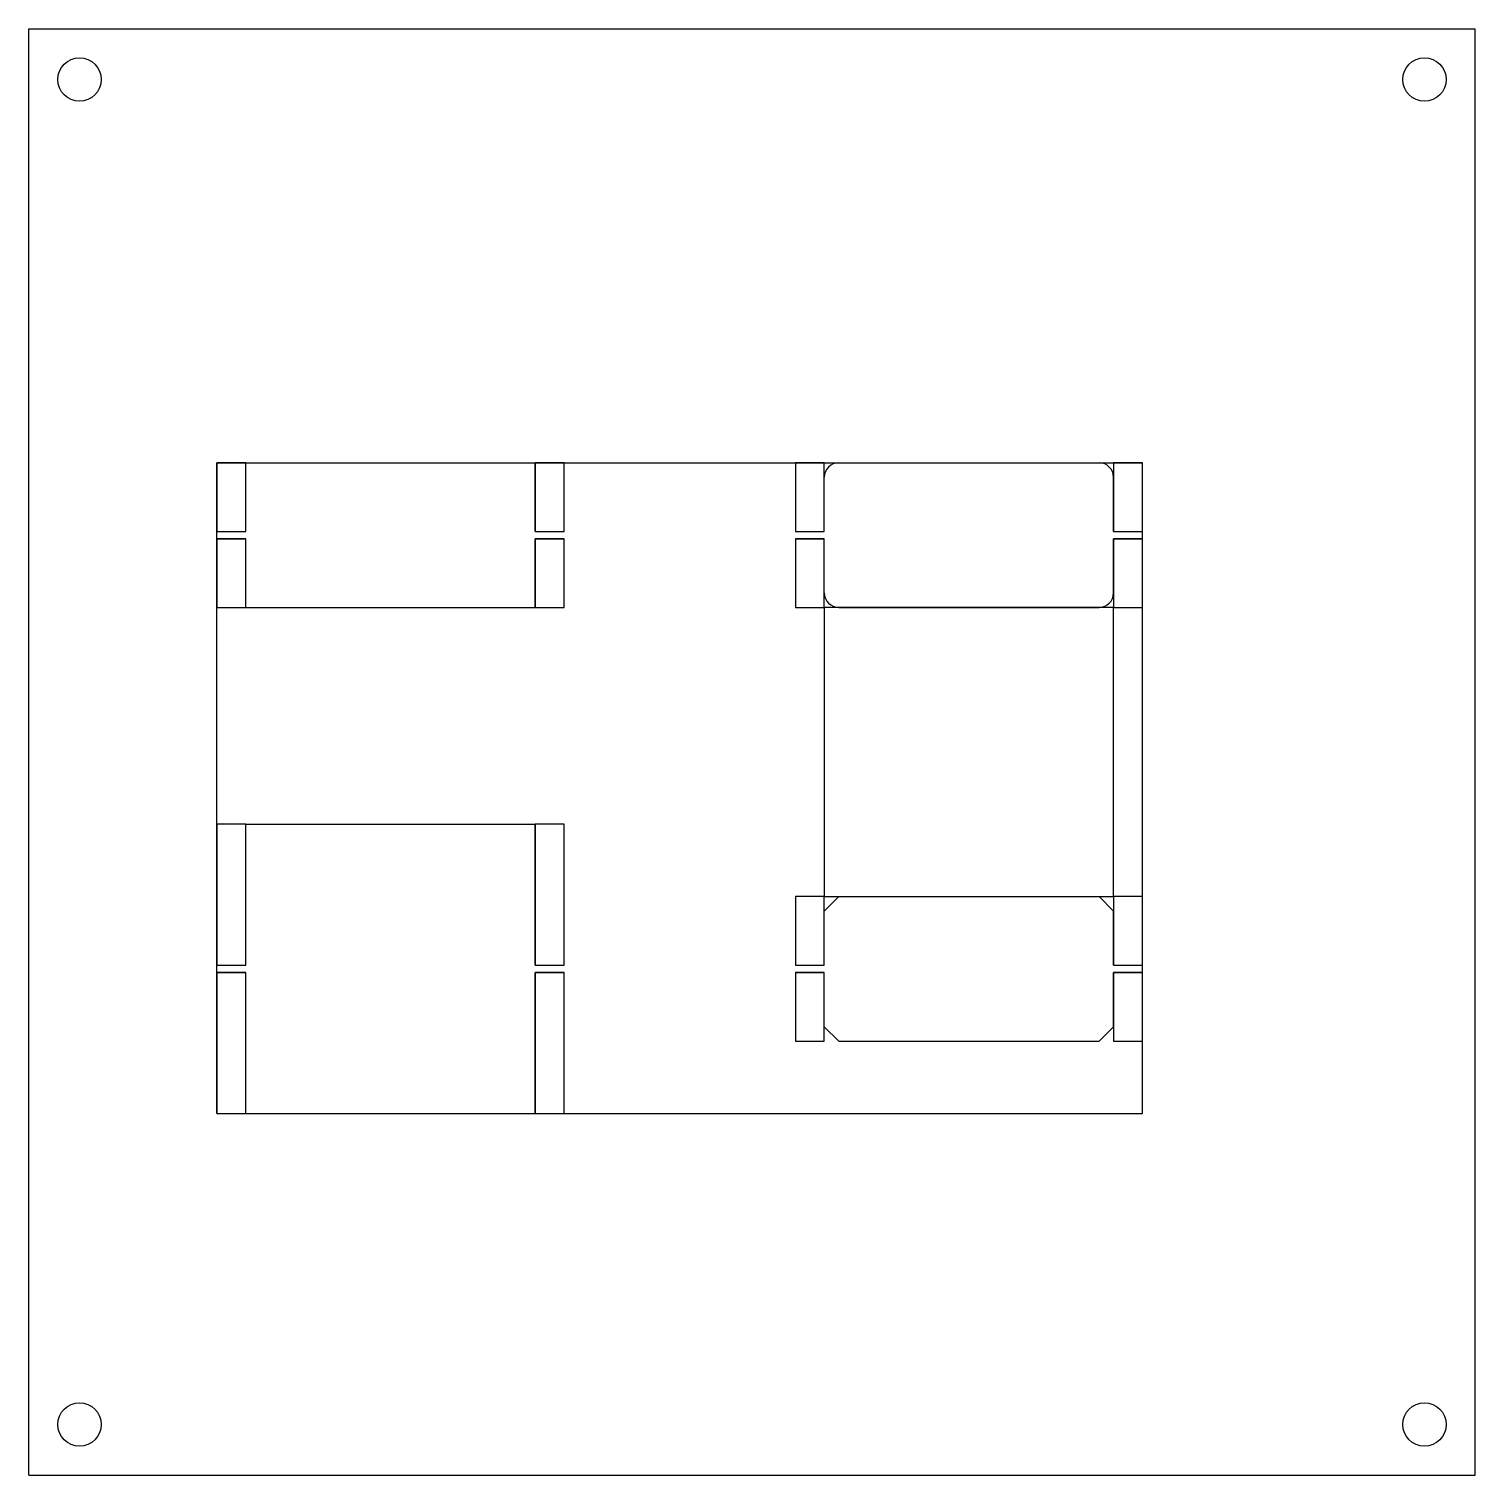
# Model space of a CAD drawing. Header units: millimetres. Extents: x 0 to 100, y 0 to 100.
import ezdxf

# ---------------------------------------------------------------- set-up
doc = ezdxf.new("R2010")
doc.units = ezdxf.units.MM
doc.header["$MEASUREMENT"] = 0
for name, color, linetype in [('ETCH_BRIDGE', 2, 'CONTINUOUS'), ('ETCH_FRAME', 7, 'CONTINUOUS'), ('ETCH_REMOVE', 30, 'CONTINUOUS'), ('ETCH_SAMPLE', 4, 'CONTINUOUS'), ('PLATE_OUTLINE', 7, 'CONTINUOUS')]:
    doc.layers.add(name, color=color, linetype=linetype)

msp = doc.modelspace()

# ---------------------------------------------------------------- linework, layer by layer
at = {"layer": 'ETCH_BRIDGE'}
for p, q in [((13, 65.25), (15, 65.25)), ((35, 65.25), (37, 65.25)), ((53, 65.25), (55, 65.25)), ((75, 65.25), (77, 65.25)), ((13, 64.75), (15, 64.75)), ((35, 64.75), (37, 64.75)), ((53, 64.75), (55, 64.75)), ((75, 64.75), (77, 64.75)), ((13, 35.25), (15, 35.25)), ((35, 35.25), (37, 35.25)), ((53, 35.25), (55, 35.25)), ((75, 35.25), (77, 35.25)), ((13, 34.75), (15, 34.75)), ((35, 34.75), (37, 34.75)), ((53, 34.75), (55, 34.75)), ((75, 34.75), (77, 34.75))]:
    msp.add_line(p, q, dxfattribs=at)
at = {"layer": 'ETCH_FRAME'}
for p, q in [((13, 70), (77, 70)), ((13, 25), (13, 70)), ((77, 25), (77, 70)), ((13, 25), (77, 25))]:
    msp.add_line(p, q, dxfattribs=at)
at = {"layer": 'ETCH_REMOVE'}
for points in [[(13, 65.25), (15, 65.25), (15, 70), (13, 70)], [(35, 65.25), (37, 65.25), (37, 70), (35, 70)], [(53, 65.25), (55, 65.25), (55, 70), (53, 70)], [(75, 65.25), (77, 65.25), (77, 70), (75, 70)], [(13, 60), (15, 60), (15, 64.75), (13, 64.75)], [(35, 60), (37, 60), (37, 64.75), (35, 64.75)], [(53, 60), (55, 60), (55, 64.75), (53, 64.75)], [(75, 60), (77, 60), (77, 64.75), (75, 64.75)], [(55, 40), (75, 40), (75, 60), (55, 60)], [(13, 35.25), (15, 35.25), (15, 45), (13, 45)], [(35, 35.25), (37, 35.25), (37, 45), (35, 45)], [(53, 35.25), (55, 35.25), (55, 40), (53, 40)], [(75, 35.25), (77, 35.25), (77, 40), (75, 40)], [(13, 25), (15, 25), (15, 34.75), (13, 34.75)], [(35, 25), (37, 25), (37, 34.75), (35, 34.75)], [(53, 30), (55, 30), (55, 34.75), (53, 34.75)], [(75, 30), (77, 30), (77, 34.75), (75, 34.75)]]:
    msp.add_lwpolyline(points, close=True, dxfattribs=at)
at = {"layer": 'ETCH_SAMPLE'}
for p, q in [((15, 70), (35, 70)), ((15, 65.25), (15, 70)), ((35, 65.25), (35, 70)), ((56, 70), (74, 70)), ((55, 65.25), (55, 69)), ((75, 65.25), (75, 69)), ((15, 60), (15, 64.75)), ((35, 60), (35, 64.75)), ((55, 61), (55, 64.75)), ((75, 61), (75, 64.75)), ((15, 60), (35, 60)), ((56, 60), (74, 60)), ((15, 45), (35, 45)), ((15, 35.25), (15, 45)), ((35, 35.25), (35, 45)), ((55, 39), (56, 40)), ((56, 40), (74, 40)), ((74, 40), (75, 39)), ((55, 35.25), (55, 39)), ((75, 35.25), (75, 39)), ((15, 25), (15, 34.75)), ((35, 25), (35, 34.75)), ((55, 31), (55, 34.75)), ((75, 31), (75, 34.75)), ((55, 31), (56, 30)), ((74, 30), (75, 31)), ((56, 30), (74, 30)), ((15, 25), (35, 25))]:
    msp.add_line(p, q, dxfattribs=at)
for centre, start, end in [((56, 69), 90, 180), ((74, 69), 0, 90), ((56, 61), 180, 270), ((74, 61), 270, 0)]:
    msp.add_arc(centre, 1, start, end, dxfattribs=at)
at = {"layer": 'PLATE_OUTLINE'}
for p, q in [((0, 100), (100, 100)), ((0, 0), (0, 100)), ((100, 0), (100, 100)), ((0, 0), (100, 0))]:
    msp.add_line(p, q, dxfattribs=at)
for centre in [(3.5, 96.5), (96.5, 96.5), (3.5, 3.5), (96.5, 3.5)]:
    msp.add_circle(centre, 1.5, dxfattribs=at)

doc.saveas('drawing.dxf')
